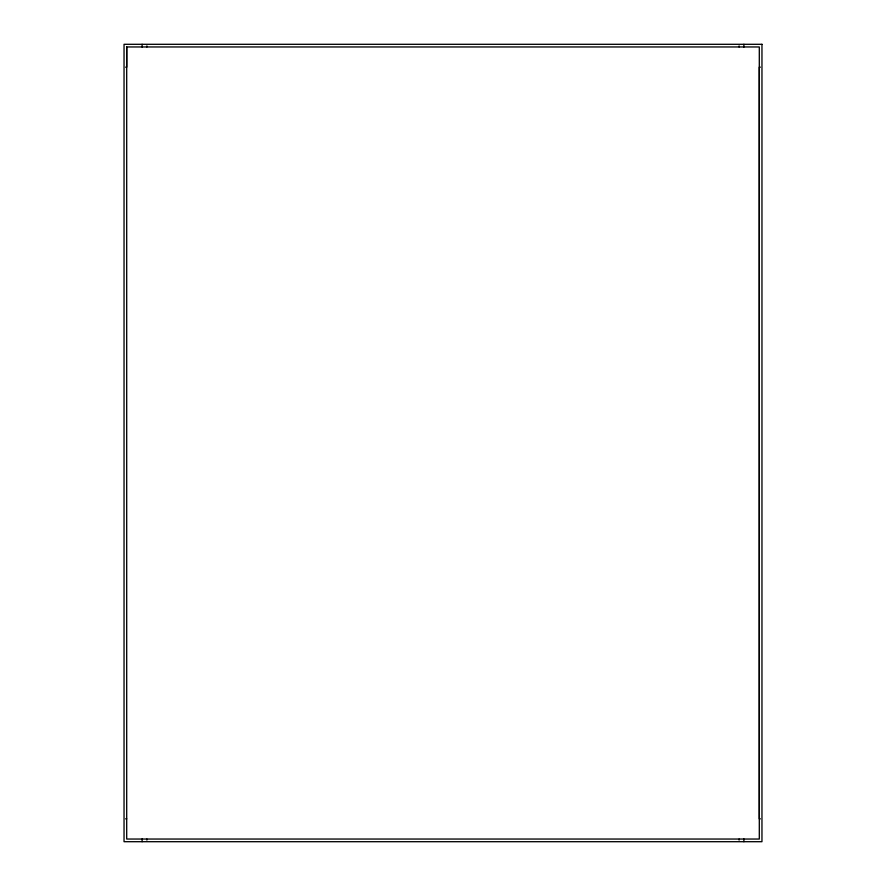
<?xml version="1.0" encoding="UTF-8"?>
<svg xmlns="http://www.w3.org/2000/svg" width="886" height="886" viewBox="0 0 886 886"><rect width="100%" height="100%" fill="white"/><g stroke="black" fill="none" stroke-linecap="round" stroke-linejoin="round"><path stroke-width="1.33" d="M126.698 46.958L126.698 839.042L759.302 839.042L759.302 46.958L126.698 46.958L126.698 67.159L125.635 67.159M760.365 67.159L759.302 67.159L759.302 818.841L760.365 818.841M125.635 818.841L126.698 818.841M743.886 44.3L743.886 47.069M743.886 838.931L743.886 841.7M739.101 45.895L739.101 46.958M739.101 839.042L739.101 840.105M146.899 45.895L146.899 46.958M146.899 839.042L146.899 840.105M142.114 44.3L142.114 47.069M142.114 838.931L142.114 841.7M761.96 44.3L124.04 44.3L124.04 841.7L761.96 841.7L761.96 44.3"/></g></svg>
